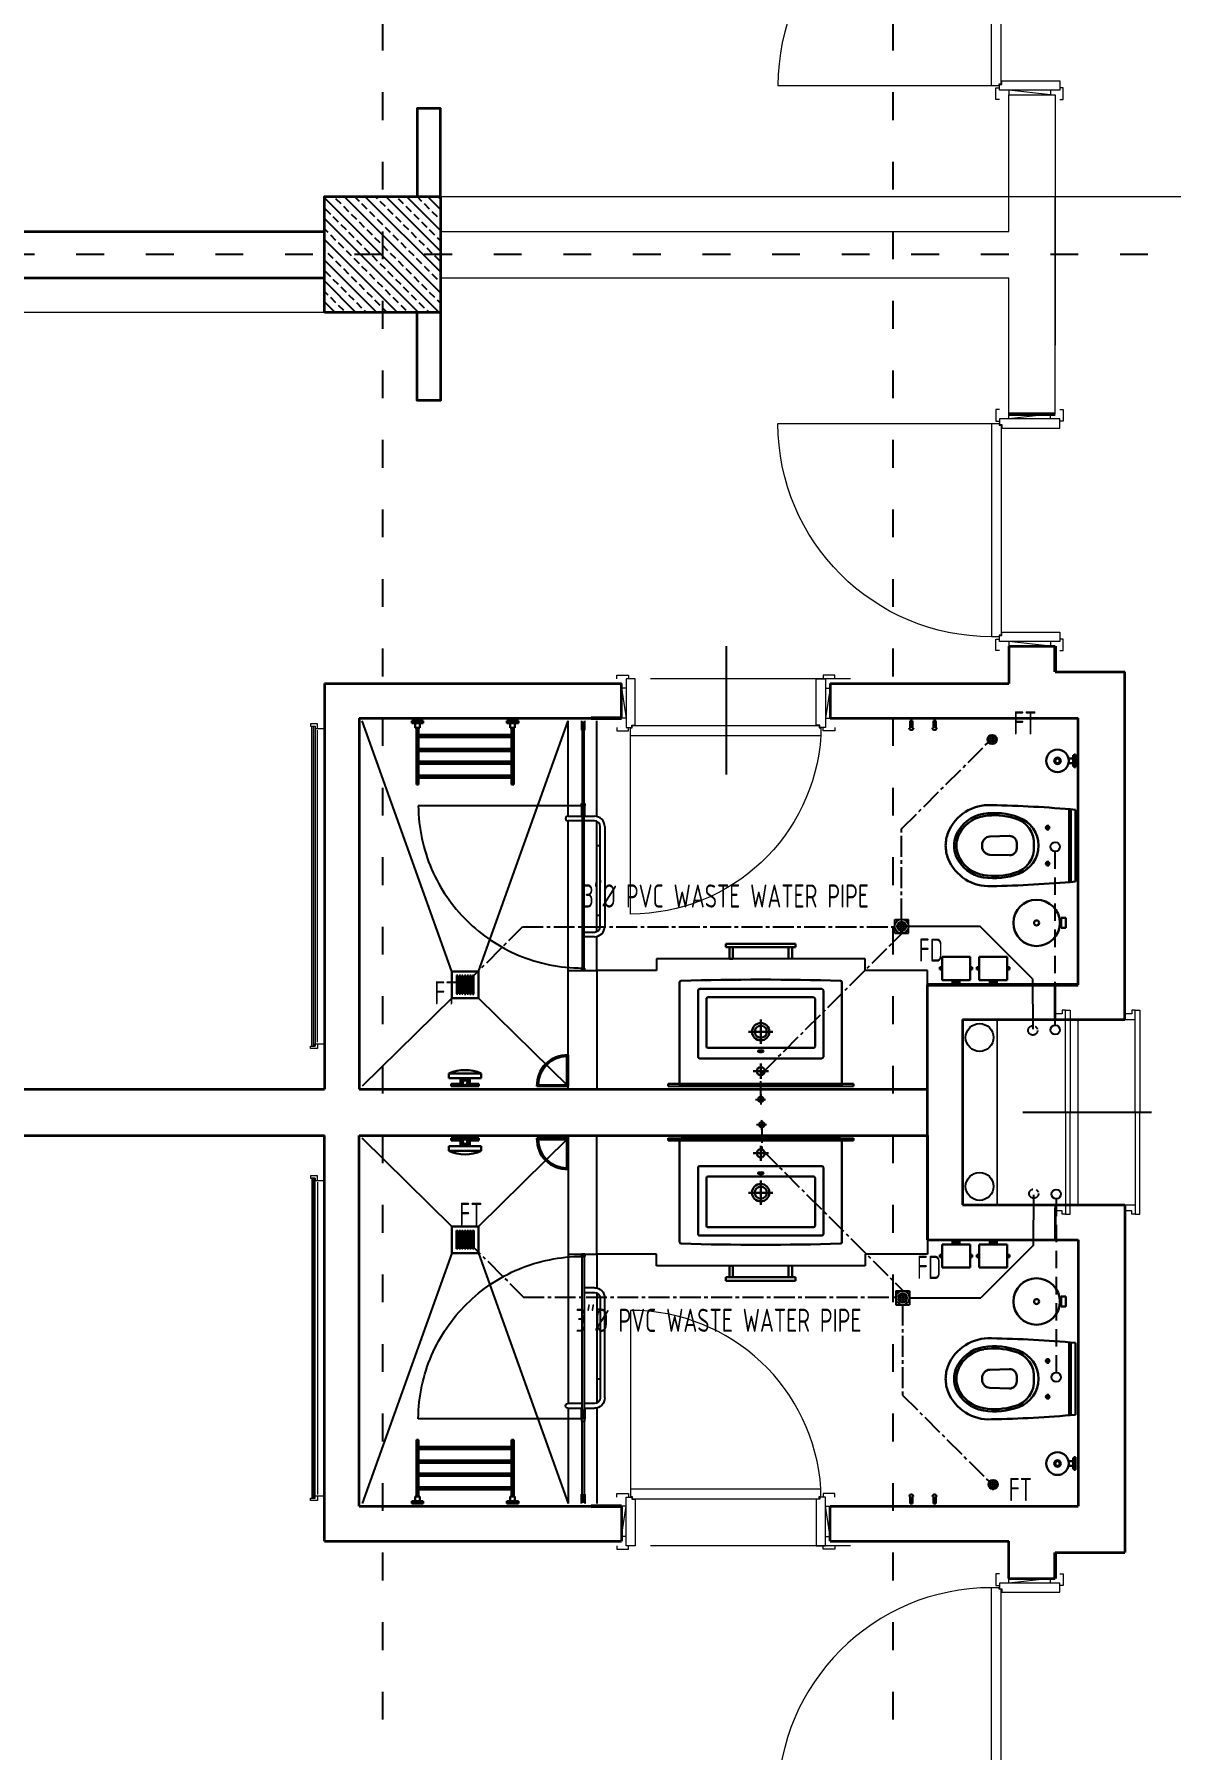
# Model space of a CAD drawing. Header units: millimetres. Extents: x 626118 to 667468, y 4481694 to 4492717.
# Drawn here: x 654213 to 654702, y 4489534 to 4490274 of the extents above; entities that cross this region are included whole.
import ezdxf

# ---------------------------------------------------------------- set-up
doc = ezdxf.new("R2010")
doc.units = ezdxf.units.MM
for name, pattern in [('ACAD_ISO03W100', [30, 12, -18]), ('CENTER2', [1.125, 0.75, -0.125, 0.125, -0.125]), ('DUZ', [500, 500]), ('HIDDEN', [0.375, 0.25, -0.125]), ('HIDDEN2', [0.1875, 0.125, -0.0625])]:
    doc.linetypes.add(name, pattern=pattern)
doc.layers.get('0').update_dxf_attribs({"color": 1, "linetype": 'DUZ'})
for name, color, linetype in [('0 MC MAHAL', 94, 'Continuous'), ('a_cam', 161, 'Continuous'), ('a_gorunus', 233, 'Continuous'), ('a_mobilya', 1, 'Continuous'), ('a_mobilya_tarama', 253, 'Continuous'), ('a_seramik', 241, 'Continuous'), ('a_seramik_tarama', 85, 'Continuous'), ('a_vitrifiye', 195, 'Continuous'), ('DR-SOIL PIPE', 6, 'HIDDEN'), ('DR-TEXT', 3, 'Continuous'), ('DR-WASTE PIPE', 5, 'CENTER2'), ('KOLTAR_F', 145, 'Continuous'), ('pen.kap.olc', 205, 'Continuous'), ('PLUM FIT', 7, 'Continuous'), ('TESİSAT', 57, 'Continuous')]:
    doc.layers.add(name, color=color, linetype=linetype)
for name, color, linetype, lineweight in [('DUV', 220, 'Continuous', 50), ('DUVAR', 7, 'Continuous', 35), ('FE_MOBTEF.2', 33, 'Continuous', 18), ('iç duvar', 7, 'Continuous', 50), ('KAPEN', 151, 'Continuous', 9), ('KOLON_F', 3, 'Continuous', 35), ('sabt_tef', 181, 'Continuous', 30)]:
    doc.layers.add(name, color=color, linetype=linetype, lineweight=lineweight)
doc.styles.add('din.shx', font='din.shx', dxfattribs={"width": 0.7})
pattern_1 = [(135, (5159490.136, 3829570.847), (-4.4901280605, -4.4901280605), []), (135, (5159490.136, 3829575.337), (-4.4901280605, -4.4901280605), [3.175, -1.5875])]
pattern_2 = [(135, (5159490.136, 3829570.847), (-4.4901280605, -4.4901280605), []), (135, (5159490.136, 3829575.337), (-4.4901280605, -4.4901280605), [3.175, -1.5875])]

# ---------------------------------------------------------------- blocks, each defined once
blk = doc.blocks.new('K210')
for p, q in [((0.04, 0.985), (0.04, 0.032)), ((0.04, 0.032), (0.047, 0.032)), ((0.047, 0.032), (0.047, 0.022)), ((0.047, 0.022), (0.953, 0.022)), ((0.953, 0.032), (0.96, 0.032)), ((0.953, 0.022), (0.953, 0.032)), ((0.96, 0.032), (0.96, 0.065))]:
    blk.add_line(p, q)
for points in [[(-0.02, 0.03), (-0.02, 0.045), (0.03, 0.045), (0.03, 0.03)], [(0.04, 0.065), (0.96, 0.065)], [(1.02, 0.03), (1.02, 0.045), (0.97, 0.045), (0.97, 0.03)], [(0.02, -0.19), (0, -0.19), (0.02, -0.01), (0, -0.01)], [(0.98, -0.19), (1, -0.19), (0.98, -0.01), (1, -0.01)], [(-0.02, -0.23), (-0.02, -0.245), (0.03, -0.245), (0.03, -0.23)], [(1.02, -0.23), (1.02, -0.245), (0.97, -0.245), (0.97, -0.23)]]:
    blk.add_lwpolyline(points)
for points in [[(0.02, 0.03), (0.045, 0.03), (0.045, 0.02), (0.06, 0.02), (0.06, -0.23), (0.02, -0.23)], [(0.98, 0.03), (0.955, 0.03), (0.955, 0.02), (0.94, 0.02), (0.94, -0.23), (0.98, -0.23)]]:
    blk.add_lwpolyline(points, close=True)
blk.add_arc((0.04, 0.065), 0.92, 0, 90)
blk = doc.blocks.new('new block')
at = {"layer": 'KAPEN'}
for p, q in [((105202.0528, 48261.8596), (105202.0198, 48261.8596)), ((105202.0528, 48261.8526), (105202.0528, 48261.8596)), ((105202.0628, 48261.8526), (105202.0528, 48261.8526)), ((105202.0628, 48261.0466), (105202.0628, 48261.8526)), ((105201.2498, 48261.0396), (105202.0528, 48261.0396)), ((105202.0528, 48261.0466), (105202.0628, 48261.0466)), ((105202.0528, 48261.0396), (105202.0528, 48261.0466))]:
    blk.add_line(p, q, dxfattribs=at)
for points in [[(105202.0548, 48261.9196), (105202.0398, 48261.9196), (105202.0398, 48261.8696), (105202.0548, 48261.8696)], [(105202.2648, 48261.9196), (105202.2798, 48261.9196), (105202.2798, 48261.8696), (105202.2648, 48261.8696)], [(105202.0198, 48261.0396), (105202.0198, 48261.8596)], [(105202.2248, 48261.8796), (105202.2248, 48261.8996), (105202.0948, 48261.8796), (105202.0948, 48261.8996)], [(105202.0548, 48260.9796), (105202.0398, 48260.9796), (105202.0398, 48261.0296), (105202.0548, 48261.0296)], [(105202.2648, 48260.9796), (105202.2798, 48260.9796), (105202.2798, 48261.0296), (105202.2648, 48261.0296)], [(105202.2248, 48261.0196), (105202.2248, 48260.9996), (105202.0948, 48261.0196), (105202.0948, 48260.9996)]]:
    blk.add_lwpolyline(points, dxfattribs=at)
for points in [[(105202.0548, 48261.8796), (105202.0548, 48261.8546), (105202.0648, 48261.8546), (105202.0648, 48261.8396), (105202.2648, 48261.8396), (105202.2648, 48261.8796)], [(105202.0548, 48261.0196), (105202.0548, 48261.0446), (105202.0648, 48261.0446), (105202.0648, 48261.0596), (105202.2648, 48261.0596), (105202.2648, 48261.0196)]]:
    blk.add_lwpolyline(points, close=True, dxfattribs=at)
blk.add_arc((105202.0715, 48261.0396), 0.8216, 93.60232, 180, dxfattribs=at)
blk = doc.blocks.new('rgtkjıtdkfgölv')
at = {"layer": 'FE_MOBTEF.2'}
for p, q in [((104445.9079, 48877.9319), (104445.8879, 48877.9319)), ((104445.8879, 48877.9319), (104445.8879, 48877.9019)), ((104445.8879, 48877.9019), (104445.8979, 48877.9019)), ((104445.8979, 48877.9139), (104445.8979, 48877.9219)), ((104445.8979, 48877.9219), (104447.2779, 48877.9219)), ((104445.8979, 48877.9219), (104445.9079, 48877.9219)), ((104445.8979, 48877.9019), (104445.8979, 48877.9219)), ((104445.8979, 48877.9079), (104445.8979, 48877.9139)), ((104445.8979, 48877.9139), (104447.2779, 48877.9139)), ((104447.2779, 48877.9139), (104445.8979, 48877.9139)), ((104447.2779, 48877.9079), (104445.8979, 48877.9079)), ((104445.9076, 48877.9319), (104445.9076, 48877.9619)), ((104445.9079, 48877.9219), (104445.9079, 48877.9319)), ((104447.2612, 48877.9319), (104445.9143, 48877.9319)), ((104447.2679, 48877.9319), (104447.2679, 48877.9619)), ((104447.2679, 48877.9319), (104447.2879, 48877.9319)), ((104447.2679, 48877.9219), (104447.2679, 48877.9319)), ((104447.2779, 48877.9219), (104447.2679, 48877.9219)), ((104447.2779, 48877.9019), (104447.2779, 48877.9219)), ((104447.2779, 48877.9219), (104447.2779, 48877.9139)), ((104447.2779, 48877.9139), (104447.2779, 48877.9079)), ((104447.2879, 48877.9019), (104447.2779, 48877.9019)), ((104447.2879, 48877.9319), (104447.2879, 48877.9019))]:
    blk.add_line(p, q, dxfattribs=at)
blk = doc.blocks.new('urejjnjf')
at = {"layer": 'sabt_tef'}
for p, q in [((104450.0661, 49042.3043), (104449.7561, 49042.3043)), ((104449.9111, 49042.2843), (104449.7561, 49042.2843)), ((104449.9111, 49042.2763), (104449.7561, 49042.2763)), ((104449.9111, 49042.2843), (104450.0661, 49042.2843)), ((104449.9111, 49042.2763), (104450.0661, 49042.2763)), ((104449.8462, 49042.1843), (104449.8216, 49042.1843)), ((104449.8336, 49042.1951), (104449.8336, 49042.1843)), ((104449.8336, 49042.1734), (104449.8336, 49042.1843)), ((104449.976, 49042.1843), (104450.0006, 49042.1843)), ((104449.9886, 49042.1951), (104449.9886, 49042.1843)), ((104449.9886, 49042.1734), (104449.9886, 49042.1843)), ((104449.9111, 49042.0508), (104449.8995, 49042.0508)), ((104449.9111, 49042.0508), (104449.9227, 49042.0508)), ((104449.8695, 49042.0199), (104449.872, 49041.9351)), ((104449.9527, 49042.0199), (104449.9501, 49041.9351)), ((104449.9111, 49041.9011), (104449.907, 49041.9011)), ((104449.907, 49041.9011), (104449.9111, 49041.9011)), ((104449.9152, 49041.9011), (104449.9111, 49041.9011)), ((104449.9111, 49041.9011), (104449.9152, 49041.9011))]:
    blk.add_line(p, q, dxfattribs=at)
for centre, major_axis, start_param, end_param in [((104454.7356, 49041.8516), (3.5355, 3.5355), 2.265542, 2.338186), ((104445.0866, 49041.8516), (-3.5355, 3.5355), 3.944999, 4.017643), ((104449.8336, 49042.1843), (-0.0053, 0.0053), 3.926991, 7.068583), ((104449.8336, 49042.1843), (0.0053, 0.0053), 2.356194, 5.497787), ((104449.9886, 49042.1843), (-0.0053, 0.0053), 3.926991, 7.068583), ((104449.9886, 49042.1843), (0.0053, 0.0053), 2.356194, 5.497787), ((104449.9111, 49042.0143), (0.0919, 0.0919), 0.785398, 1.997007), ((104449.9002, 49042.0148), (-0.0778, 0.0778), -0.884575, 0.555132), ((104449.9111, 49042.0143), (-0.0919, 0.0919), 4.286178, 5.497787), ((104449.922, 49042.0148), (0.0778, 0.0778), 5.728053, 7.16776), ((104450.0702, 49041.9545), (0.2121, 0.2121), 1.997007, 2.51551), ((104450.0702, 49041.9545), (0.2051, 0.2051), 2.057267, 2.51551), ((104449.8995, 49042.0208), (0.0212, 0.0212), 0.785398, 2.385987), ((104449.9227, 49042.0208), (-0.0212, 0.0212), 3.897198, 5.497787), ((104449.7519, 49041.9545), (0.2051, 0.2051), 5.338472, 5.796715), ((104449.7519, 49041.9545), (0.2121, 0.2121), 5.338472, 5.856974), ((104449.9261, 49041.9313), (-0.1344, 0.1344), 0.731068, 1.971798), ((104449.9261, 49041.9313), (0.1089, 0.1089), 2.51551, 3.542594), ((104449.9261, 49041.9313), (-0.1018, 0.1018), 0.944713, 1.971798), ((104449.907, 49041.9361), (-0.0247, 0.0247), 0.815191, 2.356194), ((104449.9152, 49041.9361), (0.0247, 0.0247), 3.926991, 5.467994), ((104449.8961, 49041.9313), (-0.1018, 0.1018), 2.740591, 3.767676), ((104449.8961, 49041.9313), (-0.1089, 0.1089), 2.740591, 3.767676), ((104449.8961, 49041.9313), (0.1344, 0.1344), 4.311388, 5.552117), ((104449.9111, 49041.8943), (0.1061, 0.1061), 3.542594, 3.926991), ((104449.9111, 49041.8943), (0.0806, 0.0806), 3.542594, 3.926991), ((104449.9111, 49041.8943), (0.0735, 0.0735), 3.542594, 3.926991), ((104449.9111, 49041.8943), (-0.0735, 0.0735), 2.356194, 2.740591), ((104449.9111, 49041.8943), (-0.0806, 0.0806), 2.356194, 2.740591), ((104449.9111, 49041.8943), (-0.1061, 0.1061), 2.356194, 2.740591)]:
    blk.add_ellipse(centre, major_axis=major_axis, ratio=1, start_param=start_param, end_param=end_param, dxfattribs=at)
blk = doc.blocks.new('sj4rıekfsdöşlçdoeköd')
blk.add_line((104449.3382, 48901.752), (104449.3382, 48901.767))
at = {"layer": 'a_cam'}
for p, q in [((104448.3202, 48901.1255), (104448.3202, 48901.1175)), ((104448.6682, 48901.1255), (104448.3202, 48901.1255)), ((104448.6682, 48901.1175), (104448.6682, 48901.1255)), ((104448.6862, 48901.1255), (104448.6862, 48901.1175)), ((104449.3782, 48901.1255), (104448.6862, 48901.1255)), ((104449.3782, 48901.1175), (104449.3782, 48901.1255)), ((104448.3202, 48901.1175), (104448.6682, 48901.1175)), ((104448.6862, 48901.1175), (104449.3782, 48901.1175))]:
    blk.add_line(p, q, dxfattribs=at)
at = {"layer": 'a_gorunus'}
for p, q in [((104448.7245, 48901.18), (104448.3122, 48901.18)), ((104449.2209, 48901.18), (104448.7455, 48901.18)), ((104449.3882, 48901.18), (104449.242, 48901.18)), ((104448.7232, 48901.056), (104448.3122, 48901.056)), ((104449.3882, 48901.056), (104448.7432, 48901.056))]:
    blk.add_line(p, q, dxfattribs=at)
at = {"layer": 'a_mobilya'}
for p, q in [((104448.7682, 48901.2145), (104449.1982, 48901.2145)), ((104448.7232, 48901.1255), (104448.7232, 48901.1695)), ((104448.7432, 48901.1695), (104448.7432, 48901.1255)), ((104449.1982, 48901.1945), (104448.7682, 48901.1945)), ((104449.2232, 48901.1255), (104449.2232, 48901.1695)), ((104449.2432, 48901.1695), (104449.2432, 48901.1255)), ((104448.7232, 48901.0545), (104448.7232, 48901.1175)), ((104448.7432, 48901.1175), (104448.7432, 48901.0545))]:
    blk.add_line(p, q, dxfattribs=at)
for centre, major_axis, start_param, end_param in [((104448.7682, 48901.1695), (0.0318, 0.0318), 0.785398, 2.356194), ((104449.1982, 48901.1695), (-0.0318, 0.0318), 3.926991, 5.497787), ((104448.7682, 48901.1695), (0.0177, 0.0177), 0.785398, 2.356194), ((104449.1982, 48901.1695), (-0.0177, 0.0177), 3.926991, 5.497787), ((104448.7332, 48901.0545), (0.00707, 0.00707), 2.356194, 5.497787)]:
    blk.add_ellipse(centre, major_axis=major_axis, ratio=1, start_param=start_param, end_param=end_param, dxfattribs=at)
at = {"layer": 'a_mobilya_tarama', "linetype": 'HIDDEN2', "ltscale": 200}
for p, q in [((104449.3927, 48900.6695), (104448.3122, 48901.056)), ((104449.5077, 48900.6695), (104449.8882, 48901.056)), ((104449.4102, 48900.6263), (104449.4102, 48900.6213)), ((104449.4902, 48900.6263), (104449.4102, 48900.6263)), ((104449.4102, 48900.6213), (104449.4902, 48900.6213)), ((104449.4106, 48900.6496), (104449.4106, 48900.6446)), ((104449.4906, 48900.6496), (104449.4106, 48900.6496)), ((104449.4106, 48900.6446), (104449.4906, 48900.6446)), ((104449.4106, 48900.638), (104449.4106, 48900.633)), ((104449.4906, 48900.638), (104449.4106, 48900.638)), ((104449.4106, 48900.633), (104449.4906, 48900.633)), ((104449.4106, 48900.6148), (104449.4106, 48900.6098)), ((104449.4906, 48900.6148), (104449.4106, 48900.6148)), ((104449.4106, 48900.6098), (104449.4906, 48900.6098)), ((104449.4902, 48900.6213), (104449.4902, 48900.6263)), ((104449.4906, 48900.6446), (104449.4906, 48900.6496)), ((104449.4906, 48900.633), (104449.4906, 48900.638)), ((104449.4906, 48900.6098), (104449.4906, 48900.6148)), ((104449.3927, 48900.5545), (104448.3122, 48900.168)), ((104449.4102, 48900.6031), (104449.4102, 48900.5981)), ((104449.4902, 48900.6031), (104449.4102, 48900.6031)), ((104449.4102, 48900.5981), (104449.4902, 48900.5981)), ((104449.4102, 48900.5917), (104449.4102, 48900.5867)), ((104449.4902, 48900.5917), (104449.4102, 48900.5917)), ((104449.4102, 48900.5867), (104449.4902, 48900.5867)), ((104449.4102, 48900.5803), (104449.4102, 48900.5753)), ((104449.4902, 48900.5803), (104449.4102, 48900.5803)), ((104449.4102, 48900.5753), (104449.4902, 48900.5753)), ((104449.4902, 48900.5981), (104449.4902, 48900.6031)), ((104449.4902, 48900.5867), (104449.4902, 48900.5917)), ((104449.4902, 48900.5753), (104449.4902, 48900.5803)), ((104449.5077, 48900.5545), (104449.8882, 48900.168))]:
    blk.add_line(p, q, dxfattribs=at)
at = {"layer": 'a_seramik'}
for p, q in [((104449.3882, 48902.606), (104449.3882, 48902.337)), ((104449.4502, 48902.606), (104449.3882, 48902.606)), ((104449.3382, 48902.337), (104449.3382, 48901.437)), ((104449.3882, 48902.337), (104449.3382, 48902.337)), ((104449.3382, 48901.437), (104449.3882, 48901.437)), ((104449.3882, 48901.437), (104449.3882, 48901.18)), ((104449.3882, 48901.18), (104449.9002, 48901.18)), ((104449.3882, 48901.056), (104449.3882, 48901.18)), ((104449.9002, 48901.056), (104449.3882, 48901.056))]:
    blk.add_line(p, q, dxfattribs=at)
at = {"layer": 'a_seramik_tarama'}
for p, q in [((104448.8502, 48901.18), (104448.8502, 48901.1945)), ((104449.1502, 48901.18), (104449.1502, 48901.1945))]:
    blk.add_line(p, q, dxfattribs=at)
at = {"layer": 'a_vitrifiye'}
for p, q in [((104449.8882, 48901.487), (104449.8882, 48902.287)), ((104448.3522, 48901.129), (104448.3122, 48901.129)), ((104448.3152, 48901.126), (104448.3522, 48901.126)), ((104448.3522, 48901.126), (104448.3522, 48901.129)), ((104448.6682, 48901.129), (104448.6782, 48901.129)), ((104448.6682, 48901.114), (104448.6682, 48901.129)), ((104448.6782, 48901.129), (104448.6782, 48901.114)), ((104448.6812, 48901.117), (104448.6812, 48901.126)), ((104448.6812, 48901.126), (104448.7182, 48901.126)), ((104449.3782, 48901.129), (104449.3782, 48901.114)), ((104449.3782, 48901.129), (104449.3782, 48901.114)), ((104449.3882, 48901.129), (104449.3782, 48901.129)), ((104449.3882, 48901.129), (104449.3882, 48901.114)), ((104449.3882, 48901.114), (104449.3882, 48901.129)), ((104448.3122, 48901.114), (104448.3522, 48901.114)), ((104448.3522, 48901.117), (104448.3152, 48901.117)), ((104448.3522, 48901.114), (104448.3522, 48901.117)), ((104448.6782, 48901.114), (104448.6682, 48901.114)), ((104448.6782, 48901.114), (104448.7182, 48901.114)), ((104448.7182, 48901.117), (104448.6812, 48901.117)), ((104449.3782, 48901.114), (104449.3882, 48901.114))]:
    blk.add_line(p, q, dxfattribs=at)
at = {"layer": 'a_vitrifiye', "linetype": 'HIDDEN', "ltscale": 10}
for p, q in [((104448.6782, 48901.129), (104448.6782, 48900.4105)), ((104448.7182, 48901.129), (104448.6782, 48901.129))]:
    blk.add_line(p, q, dxfattribs=at)
at = {"layer": 'a_vitrifiye', "linetype": 'HIDDEN'}
for p, q in [((104448.7182, 48901.129), (104448.7182, 48901.126)), ((104448.7182, 48901.114), (104448.7182, 48901.117))]:
    blk.add_line(p, q, dxfattribs=at)
at = {"layer": 'a_vitrifiye', "linetype": 'HIDDEN', "ltscale": 10}
blk.add_ellipse((104448.6722, 48901.1165), major_axis=(-0.4992, 0.4992), ratio=1, start_param=2.364699, end_param=3.928437, dxfattribs=at)
at = {"layer": 'sabt_tef'}
for p, q in [((104448.4572, 48903.238), (104448.4572, 48903.244)), ((104448.5119, 48903.244), (104448.4572, 48903.244)), ((104448.5119, 48903.238), (104448.4572, 48903.238)), ((104448.4601, 48903.2339), (104448.4601, 48903.238)), ((104448.4601, 48903.2339), (104448.5091, 48903.2339)), ((104448.4746, 48903.2319), (104448.4746, 48903.2141)), ((104448.4946, 48903.2319), (104448.4946, 48903.2141)), ((104448.5091, 48903.2339), (104448.5091, 48903.238)), ((104448.5119, 48903.238), (104448.5119, 48903.244)), ((104449.1624, 48903.2021), (104449.2049, 48903.2021)), ((104449.1624, 48903.1813), (104449.1624, 48903.2021)), ((104449.2049, 48903.2021), (104449.2049, 48903.1813)), ((104449.2049, 48903.1813), (104449.1624, 48903.1813)), ((104449.4302, 48902.949), (104449.3302, 48902.949)), ((104449.3302, 48902.949), (104449.3302, 48902.829)), ((104449.3752, 48902.959), (104449.3752, 48902.949)), ((104449.3852, 48902.959), (104449.3752, 48902.959)), ((104449.3752, 48902.949), (104449.3852, 48902.949)), ((104449.3852, 48902.949), (104449.3852, 48902.959)), ((104449.4302, 48902.829), (104449.4302, 48902.949)), ((104449.4352, 48902.904), (104449.4452, 48902.904)), ((104449.4352, 48902.874), (104449.4352, 48902.904)), ((104449.4452, 48902.904), (104449.4452, 48902.874)), ((104449.3302, 48902.829), (104449.4302, 48902.829)), ((104449.3752, 48902.829), (104449.3852, 48902.829)), ((104449.3752, 48902.819), (104449.3752, 48902.829)), ((104449.3852, 48902.829), (104449.3852, 48902.819)), ((104449.4302, 48902.8915), (104449.4352, 48902.8915)), ((104449.4352, 48902.8865), (104449.4302, 48902.8865)), ((104449.4352, 48902.8915), (104449.4352, 48902.8865)), ((104449.4452, 48902.874), (104449.4352, 48902.874)), ((104449.4302, 48902.789), (104449.3302, 48902.789)), ((104449.3302, 48902.789), (104449.3302, 48902.669)), ((104449.3852, 48902.819), (104449.3752, 48902.819)), ((104449.3752, 48902.799), (104449.3752, 48902.789)), ((104449.3852, 48902.799), (104449.3752, 48902.799)), ((104449.3752, 48902.789), (104449.3852, 48902.789)), ((104449.3852, 48902.789), (104449.3852, 48902.799)), ((104449.4302, 48902.669), (104449.4302, 48902.789)), ((104449.4302, 48902.7315), (104449.4352, 48902.7315)), ((104449.4352, 48902.7265), (104449.4302, 48902.7265)), ((104449.4352, 48902.744), (104449.4452, 48902.744)), ((104449.4352, 48902.714), (104449.4352, 48902.744)), ((104449.4352, 48902.7315), (104449.4352, 48902.7265)), ((104449.4452, 48902.714), (104449.4352, 48902.714)), ((104449.4452, 48902.744), (104449.4452, 48902.714)), ((104448.3122, 48902.641), (104448.3122, 48902.631)), ((104448.3422, 48902.641), (104448.3122, 48902.641)), ((104448.3122, 48902.631), (104448.3422, 48902.631)), ((104448.3422, 48902.641), (104448.3422, 48902.645)), ((104448.3422, 48902.627), (104448.3422, 48902.631)), ((104449.3302, 48902.669), (104449.4302, 48902.669)), ((104449.3752, 48902.669), (104449.3852, 48902.669)), ((104449.3752, 48902.659), (104449.3752, 48902.669)), ((104449.3852, 48902.659), (104449.3752, 48902.659)), ((104449.3852, 48902.669), (104449.3852, 48902.659)), ((104448.3122, 48902.541), (104448.3122, 48902.531)), ((104448.3422, 48902.541), (104448.3122, 48902.541)), ((104448.3122, 48902.531), (104448.3422, 48902.531)), ((104448.3422, 48902.541), (104448.3422, 48902.545)), ((104448.3422, 48902.527), (104448.3422, 48902.531)), ((104449.8812, 48902.237), (104449.4402, 48902.237)), ((104449.8782, 48902.287), (104449.8782, 48901.487)), ((104449.8882, 48902.287), (104449.8782, 48902.287)), ((104449.8882, 48901.544), (104449.8882, 48902.23)), ((104449.4682, 48902.15), (104449.4682, 48901.624)), ((104449.7612, 48902.157), (104449.4752, 48902.157)), ((104449.5042, 48902.114), (104449.5042, 48901.66)), ((104449.7162, 48902.121), (104449.5112, 48902.121)), ((104449.7232, 48902.114), (104449.7232, 48901.66)), ((104449.7682, 48902.15), (104449.7682, 48901.624)), ((104449.2732, 48902.037), (104449.2732, 48901.737)), ((104449.2882, 48902.037), (104449.2732, 48902.037)), ((104449.2882, 48901.737), (104449.2882, 48902.037)), ((104449.2882, 48902.007), (104449.2882, 48902.022)), ((104449.2882, 48902.022), (104449.3382, 48902.022)), ((104449.3382, 48902.007), (104449.2882, 48902.007)), ((104449.6532, 48901.8345), (104449.6532, 48901.9395)), ((104449.7057, 48901.887), (104449.6007, 48901.887)), ((104449.8558, 48901.887), (104449.7906, 48901.887)), ((104449.8232, 48901.9196), (104449.8232, 48901.8544)), ((104449.2732, 48901.737), (104449.2882, 48901.737)), ((104449.2882, 48901.767), (104449.2882, 48901.752)), ((104449.3382, 48901.767), (104449.2882, 48901.767)), ((104449.2882, 48901.752), (104449.3382, 48901.752)), ((104449.7162, 48901.653), (104449.5112, 48901.653)), ((104449.7612, 48901.617), (104449.4752, 48901.617)), ((104449.4402, 48901.537), (104449.8812, 48901.537)), ((104449.8782, 48901.487), (104449.8882, 48901.487)), ((104449.8882, 48901.056), (104449.7542, 48901.056)), ((104449.8832, 48901.051), (104449.7591, 48901.051)), ((104449.8832, 48900.9269), (104449.8832, 48901.051)), ((104449.8882, 48900.922), (104449.8882, 48901.056)), ((104448.3122, 48900.792), (104448.3122, 48900.842)), ((104448.3122, 48900.842), (104448.3222, 48900.842)), ((104448.3222, 48900.842), (104448.3222, 48900.792)), ((104448.3222, 48900.792), (104448.3122, 48900.792)), ((104448.3222, 48900.827), (104448.3422, 48900.827)), ((104448.3222, 48900.807), (104448.3422, 48900.807)), ((104448.3422, 48900.827), (104448.3422, 48900.807)), ((104448.3422, 48900.822), (104448.5872, 48900.822)), ((104448.3422, 48900.812), (104448.5872, 48900.812)), ((104448.3722, 48900.812), (104448.3822, 48900.812)), ((104448.3722, 48900.412), (104448.3722, 48900.812)), ((104448.3822, 48900.812), (104448.3822, 48900.412)), ((104448.4322, 48900.812), (104448.4422, 48900.812)), ((104448.4322, 48900.412), (104448.4322, 48900.812)), ((104448.4422, 48900.812), (104448.4422, 48900.412)), ((104448.4872, 48900.812), (104448.4972, 48900.812)), ((104448.4872, 48900.412), (104448.4872, 48900.812)), ((104448.4972, 48900.812), (104448.4972, 48900.412)), ((104448.5572, 48900.812), (104448.5472, 48900.812)), ((104448.5472, 48900.812), (104448.5472, 48900.412)), ((104448.5572, 48900.412), (104448.5572, 48900.812)), ((104448.5872, 48900.822), (104448.5872, 48900.812)), ((104449.8532, 48900.682), (104449.8332, 48900.682)), ((104449.8332, 48900.682), (104449.8332, 48900.542)), ((104449.8532, 48900.682), (104449.8332, 48900.682)), ((104449.8532, 48900.617), (104449.8532, 48900.682)), ((104449.8532, 48900.542), (104449.8532, 48900.682)), ((104449.3927, 48900.6695), (104449.3927, 48900.5545)), ((104449.5077, 48900.6695), (104449.3927, 48900.6695)), ((104449.5077, 48900.5545), (104449.5077, 48900.6695)), ((104449.8646, 48900.617), (104449.8532, 48900.617)), ((104449.8646, 48900.617), (104449.8532, 48900.617)), ((104449.8532, 48900.542), (104449.8532, 48900.607)), ((104449.8532, 48900.607), (104449.8646, 48900.607)), ((104449.8532, 48900.607), (104449.8646, 48900.607)), ((104449.8582, 48900.632), (104449.8582, 48900.617)), ((104449.8782, 48900.632), (104449.8582, 48900.632)), ((104449.8582, 48900.607), (104449.8582, 48900.592)), ((104449.8882, 48900.624), (104449.8632, 48900.624)), ((104449.8632, 48900.624), (104449.8632, 48900.622)), ((104449.8632, 48900.622), (104449.8632, 48900.624)), ((104449.8632, 48900.624), (104449.8882, 48900.624)), ((104449.8632, 48900.622), (104449.8732, 48900.622)), ((104449.8832, 48900.622), (104449.8632, 48900.622)), ((104449.8782, 48900.672), (104449.8782, 48900.624)), ((104449.8882, 48900.672), (104449.8782, 48900.672)), ((104449.8782, 48900.624), (104449.8782, 48900.632)), ((104449.8832, 48900.602), (104449.8832, 48900.622)), ((104449.8882, 48900.552), (104449.8882, 48900.672)), ((104449.8882, 48900.6), (104449.8882, 48900.624)), ((104449.8882, 48900.624), (104449.8882, 48900.6)), ((104449.3927, 48900.5545), (104449.5077, 48900.5545)), ((104449.8332, 48900.542), (104449.8532, 48900.542)), ((104449.8332, 48900.542), (104449.8532, 48900.542)), ((104449.8582, 48900.592), (104449.8782, 48900.592)), ((104449.8732, 48900.602), (104449.8632, 48900.602)), ((104449.8632, 48900.602), (104449.8632, 48900.6)), ((104449.8632, 48900.6), (104449.8632, 48900.602)), ((104449.8632, 48900.602), (104449.8832, 48900.602)), ((104449.8632, 48900.6), (104449.8882, 48900.6)), ((104449.8882, 48900.6), (104449.8632, 48900.6)), ((104449.8782, 48900.592), (104449.8782, 48900.6)), ((104449.8782, 48900.6), (104449.8782, 48900.552)), ((104449.8782, 48900.552), (104449.8882, 48900.552)), ((104448.3122, 48900.432), (104448.3122, 48900.382)), ((104448.3222, 48900.432), (104448.3122, 48900.432)), ((104448.3222, 48900.382), (104448.3222, 48900.432)), ((104448.3222, 48900.417), (104448.3422, 48900.417)), ((104448.3222, 48900.397), (104448.3422, 48900.397)), ((104448.3422, 48900.397), (104448.3422, 48900.417)), ((104448.3422, 48900.412), (104448.5872, 48900.412)), ((104448.3422, 48900.402), (104448.5872, 48900.402)), ((104448.3822, 48900.412), (104448.3722, 48900.412)), ((104448.4422, 48900.412), (104448.4322, 48900.412)), ((104448.4972, 48900.412), (104448.4872, 48900.412)), ((104448.5472, 48900.412), (104448.5572, 48900.412)), ((104448.5872, 48900.402), (104448.5872, 48900.412)), ((104448.3122, 48900.382), (104448.3222, 48900.382))]:
    blk.add_line(p, q, dxfattribs=at)
for centre, major_axis, ratio, start_param, end_param in [((104448.4846, 48903.1662), (0.0346, 0.0346), 1, 0.785398, 7.068583), ((104448.4846, 48903.1662), (0.0099, 0.0099), 1, 0.785398, 7.068583), ((104448.4846, 48903.1662), (-0.00707, 0.00707), 1, -0.785398, 5.497787), ((104449.1836, 48903.0762), (-0.0708, 0.0708), 1, -0.785398, 5.497787), ((104449.1836, 48903.0762), (0.00765, 0.00765), 1, 0.785398, 7.068583), ((104448.3422, 48902.636), (0.00636, 0.00636), 1, 3.926991, 7.068583), ((104448.3422, 48902.536), (0.00636, 0.00636), 1, 3.926991, 7.068583), ((104449.4402, 48902.23), (-0.00495, 0.00495), 1, -0.785398, 0.751244), ((104449.8812, 48902.23), (-0.00495, 0.00495), 1, 3.926991, 5.497787), ((104461.1928, 48901.887), (8.3188, 8.3188), 1, 2.327015, 2.385374), ((104449.4752, 48902.15), (-0.00495, 0.00495), 1, -0.785398, 0.785398), ((104449.5112, 48902.114), (-0.00495, 0.00495), 1, -0.785398, 0.785398), ((104449.7162, 48902.114), (-0.00495, 0.00495), 1, 3.926991, 5.497787), ((104449.7612, 48902.15), (-0.00495, 0.00495), 1, 3.926991, 5.497787), ((104449.6532, 48901.887), (0.0265, 0.0265), 1, 3.926991, 10.210176), ((104449.6532, 48901.887), (0.0184, 0.0184), 1, 3.926991, 10.210176), ((104449.7372, 48901.887), (0, 0.0123), 0.321168, 0, 6.283185), ((104449.8232, 48901.887), (0.0124, 0.0124), 1, 3.926991, 10.210176), ((104449.5112, 48901.66), (0.00495, 0.00495), 1, 2.356194, 3.926991), ((104449.7162, 48901.66), (0.00495, 0.00495), 1, 3.926991, 5.497787), ((104449.4752, 48901.624), (0.00495, 0.00495), 1, 2.356194, 3.926991), ((104449.7612, 48901.624), (0.00495, 0.00495), 1, 3.926991, 5.497787), ((104449.4402, 48901.544), (-0.00495, 0.00495), 1, 0.819553, 2.356194), ((104449.8812, 48901.544), (0.00495, 0.00495), 1, 3.926991, 5.497787), ((104449.8838, 48901.0516), (-0.0917, 0.0917), 1, 0.751374, 2.390218), ((104449.8838, 48901.0516), (-0.0882, 0.0882), 1, 0.790124, 2.351469), ((104449.9891, 48900.612), (0.1208, 0.1208), 1, 1.934008, 2.778381), ((104449.9891, 48900.612), (0.1208, 0.1208), 1, 1.934008, 2.778381), ((104449.8732, 48900.612), (0.00707, 0.00707), 1, 0.785398, 7.068583), ((104449.8732, 48900.612), (-0.00707, 0.00707), 1, -0.785398, 0.261799), ((104449.8732, 48900.612), (0.00707, 0.00707), 1, 2.879793, 3.926991)]:
    blk.add_ellipse(centre, major_axis=major_axis, ratio=ratio, start_param=start_param, end_param=end_param, dxfattribs=at)
at = {"layer": '0 MC MAHAL'}
blk.add_blockref('urejjnjf', (-1.0609, -139.0602), dxfattribs=at)
blk = doc.blocks.new('FD')
at = {"layer": 'PLUM FIT'}
h = blk.add_hatch(dxfattribs=at)
h.set_pattern_fill('NET', color=56, scale=7.714286, angle=90, style=0)
h.set_pattern_definition([(90, (7609.1601, 24196.6292), (0.964285714, -1e-13), []), (360, (7609.1601, 24196.6292), (-1e-13, -0.964285714), [])])
h.paths.add_polyline_path([(-1.93, 0, 1), (1.93, 0, 1)])
at = {"layer": 'PLUM FIT', "color": 1}
for p, q in [((-2.89, 2.89), (2.89, 2.89)), ((-2.89, 2.89), (-2.89, -2.89)), ((2.89, 2.89), (2.89, -2.89)), ((-2.89, -2.89), (2.89, -2.89))]:
    blk.add_line(p, q, dxfattribs=at)
for radius in [2.89, 1.93]:
    blk.add_circle((0, 0), radius, dxfattribs=at)
blk = doc.blocks.new('A$Ce8a2d78a')
at = {"layer": 'PLUM FIT'}
h = blk.add_hatch(dxfattribs=at)
h.set_pattern_fill('NET', color=56, scale=8, angle=180.02732, style=0)
h.set_pattern_definition([(180.0273206, (-25093.763, 8008.5444), (-0.000476835, 0.999999887), []), (90.0273206, (-25093.763, 8008.5444), (0.999999887, 0.000476835), [])])
h.paths.add_polyline_path([(2.8, 114.82, -1), (2.8, 110.82, -1)])
h = blk.add_hatch(dxfattribs=at)
h.set_pattern_fill('NET', color=56, scale=8, angle=180.02732, style=0)
h.set_pattern_definition([(180.0273206, (-24866.3813, 8114.2158), (-0.000476835, 0.999999887), []), (90.0273206, (-24866.3813, 8114.2158), (0.999999887, 0.000476835), [])])
h.paths.add_polyline_path([(230.18, 9.15, -1), (230.18, 5.15, -1)])
at = {"layer": 'DR-SOIL PIPE', "ltscale": 30}
blk.add_line((257.41, 130.46, 0), (257.41, 55.45, 0), dxfattribs=at)
at = {"layer": 'DR-SOIL PIPE', "linetype": 'Continuous', "ltscale": 20}
for centre in [(257.41, 132.46, 0), (257.41, 53.45, 0)]:
    blk.add_circle(centre, 2, dxfattribs=at)
at = {"layer": 'DR-WASTE PIPE', "color": 1, "linetype": 'CENTER2'}
for p, q in [((130.47, 160.18, 0), (130.47, 164.66, 0)), ((128.11, 162.42, 0), (132.59, 162.42, 0))]:
    blk.add_line(p, q, dxfattribs=at)
at = {"layer": 'DR-WASTE PIPE', "ltscale": 12}
for p, q in [((130.47, 163.55, 0), (130.47, 152.05, 0)), ((130.7, 151.41), (191.18, 90.94)), ((2.73, 113), (27.68, 88.05)), ((27.68, 88.05, 0), (188.14, 88.05, 0)), ((191.18, 84.75, 0), (191.18, 45.72, 0)), ((191.18, 45.72), (228.68, 8.22))]:
    blk.add_line(p, q, dxfattribs=at)
at = {"layer": 'DR-WASTE PIPE', "linetype": 'Continuous', "ltscale": 12}
for p, q in [((247.65, 110.48), (247.67, 132.16)), ((247.65, 110.48), (224.93, 87.75)), ((194.18, 87.75, 0), (224.93, 87.75, 0))]:
    blk.add_line(p, q, dxfattribs=at)
at = {"layer": 'DR-WASTE PIPE', "color": 1, "linetype": 'Continuous'}
blk.add_circle((130.47, 162.42, 0), 1.14, dxfattribs=at)
at = {"layer": 'DR-WASTE PIPE', "ltscale": 12}
blk.add_circle((247.72, 132.66, 0), 2, dxfattribs=at)
at = {"layer": 'PLUM FIT', "color": 1}
for centre in [(2.8, 112.82, 0), (230.18, 7.15, 0)]:
    blk.add_circle(centre, 2, dxfattribs=at)
at = {"layer": 'DR-WASTE PIPE', "xscale": -1.037037037312984, "yscale": 1.037037037312984, "zscale": 1.037037037312984, "rotation": 89.97267936311599}
blk.add_blockref('FD', (191.18, 87.75, 0), dxfattribs=at)
at = {"layer": 'DR-TEXT', "char_height": 10, "width": 48.765, "attachment_point": 1, "rotation": 0.02732, "style": 'din.shx'}
for s, insert in [('FT', (0, 128.7, 11.08)), ('FD', (197.3, 105.85, 11.08)), ('FT', (236.89, 10, 11.08))]:
    blk.add_mtext(s, dxfattribs=dict(at, insert=insert))
at = {"layer": 'DR-TEXT', "insert": (173.43, 72.99, 0), "char_height": 10, "width": 168.3389, "attachment_point": 9, "style": 'din.shx'}
blk.add_mtext('3"%%C PVC WASTE WATER PIPE ', dxfattribs=at)
blk = doc.blocks.new('A$Cb4876448')
at = {"layer": 'PLUM FIT'}
h = blk.add_hatch(dxfattribs=at)
h.set_pattern_fill('NET', color=56, scale=8, angle=180.02732, style=0)
h.set_pattern_definition([(180.0273206, (-24856.044, 8052.0445), (-0.000476835, 0.999999887), []), (90.0273206, (-24856.044, 8052.0445), (0.999999887, 0.000476835), [])])
h.paths.add_polyline_path([(240.52, 155.51, 1), (240.52, 159.51, 1)])
h = blk.add_hatch(dxfattribs=at)
h.set_pattern_fill('NET', color=56, scale=8, angle=180.02732, style=0)
h.set_pattern_definition([(180.0273206, (-25083.4258, 7946.3732), (-0.000476835, 0.999999887), []), (90.0273206, (-25083.4258, 7946.3732), (0.999999887, 0.000476835), [])])
h.paths.add_polyline_path([(13.14, 49.83, 1), (13.13, 53.83, 1)])
at = {"layer": 'DR-SOIL PIPE', "ltscale": 30}
blk.add_line((267.74, 34.2, 0), (267.74, 109.21, 0), dxfattribs=at)
at = {"layer": 'DR-SOIL PIPE', "linetype": 'Continuous', "ltscale": 20}
for centre in [(267.74, 111.21, 0), (267.74, 32.2, 0)]:
    blk.add_circle(centre, 2, dxfattribs=at)
at = {"layer": 'DR-WASTE PIPE', "ltscale": 12}
for p, q in [((201.51, 118.93), (239.01, 156.43)), ((201.51, 79.9, 0), (201.51, 118.93, 0)), ((13.07, 51.66), (38.01, 76.61)), ((38.01, 76.61, 0), (198.48, 76.61, 0)), ((141.04, 13.24), (201.52, 73.72)), ((140.81, 1.1, 0), (140.81, 12.6, 0))]:
    blk.add_line(p, q, dxfattribs=at)
at = {"layer": 'DR-WASTE PIPE', "linetype": 'Continuous', "ltscale": 12}
for p, q in [((204.52, 76.9, 0), (235.27, 76.9, 0)), ((257.99, 54.18), (235.27, 76.9)), ((257.99, 54.18), (258.01, 32.49))]:
    blk.add_line(p, q, dxfattribs=at)
at = {"layer": 'DR-WASTE PIPE', "color": 1, "linetype": 'CENTER2'}
for p, q in [((138.45, 2.24, 0), (142.93, 2.24, 0)), ((140.81, 4.47, 0), (140.8, 0, 0))]:
    blk.add_line(p, q, dxfattribs=at)
at = {"layer": 'DR-WASTE PIPE', "ltscale": 12}
blk.add_circle((258.06, 31.99, 0), 2, dxfattribs=at)
at = {"layer": 'DR-WASTE PIPE', "color": 1, "linetype": 'Continuous'}
blk.add_circle((140.81, 2.24, 0), 1.14, dxfattribs=at)
at = {"layer": 'PLUM FIT', "color": 1}
for centre in [(240.52, 157.51, 0), (13.13, 51.83, 0)]:
    blk.add_circle(centre, 2, dxfattribs=at)
at = {"layer": 'DR-WASTE PIPE', "xscale": 1.037037037312984, "yscale": 1.037037037312984, "zscale": 1.037037037312984, "rotation": 90.02732063688404}
blk.add_blockref('FD', (201.52, 76.9, 0), dxfattribs=at)
at = {"layer": 'DR-TEXT', "char_height": 10, "width": 48.765, "attachment_point": 1, "rotation": 0.02732, "style": 'din.shx'}
for s, insert in [('FT', (249.66, 169.6, 11.08)), ('FD', (208.85, 71.63, 11.08)), ('FT', (0, 53.16, 11.08))]:
    blk.add_mtext(s, dxfattribs=dict(at, insert=insert))
at = {"layer": 'DR-TEXT', "insert": (187.41, 84.95, 0), "char_height": 10, "width": 168.3389, "attachment_point": 9, "style": 'din.shx'}
blk.add_mtext('3"%%C PVC WASTE WATER PIPE ', dxfattribs=at)

msp = doc.modelspace()

# ---------------------------------------------------------------- hatches: boundary and pattern name
at = {"layer": 'KOLTAR_F'}
h = msp.add_hatch(dxfattribs=at)
h.set_pattern_fill('ANSI33', color=256, angle=90, style=0)
h.set_pattern_definition(pattern_1)
h.paths.add_polyline_path([(654337.67, 4490154.33), (654337.67, 4490204.33), (654387.67, 4490204.33), (654387.67, 4490154.33)])
h = msp.add_hatch(dxfattribs=at)
h.set_pattern_fill('ANSI33', color=256, angle=90, style=0)
h.set_pattern_definition(pattern_2)
h.paths.add_polyline_path([(654337.67, 4490154.33), (654337.67, 4490204.33), (654387.67, 4490204.33), (654387.67, 4490154.33)])
h = msp.add_hatch(dxfattribs=at)
h.set_pattern_fill('ANSI33', color=256, angle=90, style=0)
h.set_pattern_definition(pattern_1)
h.paths.add_polyline_path([(654337.67, 4490154.33), (654337.67, 4490204.33), (654387.67, 4490204.33), (654387.67, 4490154.33)])
h = msp.add_hatch(dxfattribs=at)
h.set_pattern_fill('ANSI33', color=256, angle=90, style=0)
h.set_pattern_definition(pattern_2)
h.paths.add_polyline_path([(654337.67, 4490154.33), (654337.67, 4490204.33), (654387.67, 4490204.33), (654387.67, 4490154.33)])

# ---------------------------------------------------------------- linework, layer by layer
at = {"color": 232, "linetype": 'ACAD_ISO03W100'}
for p, q in [((654362.67, 4492079.33), (654362.67, 4488949.33)), ((654582.67, 4492079.33), (654582.67, 4488949.33)), ((657662.67, 4490179.33), (653722.67, 4490179.33))]:
    msp.add_line(p, q, dxfattribs=at)
at = {"layer": 'DUV'}
for p, q in [((654632.67, 4490110.44), (654652.67, 4490110.44)), ((654652.67, 4490010.44), (654652.67, 4489999.33)), ((654452.67, 4489979.33), (654465.67, 4489979.33)), ((654597.67, 4489864.33), (654662.67, 4489864.33)), ((654452.67, 4489639.33), (654465.67, 4489639.33)), ((654652.67, 4489608.22), (654652.67, 4489619.33))]:
    msp.add_line(p, q, dxfattribs=at)
at = {"layer": 'DUVAR'}
for p, q in [((653867.67, 4490189.33), (654337.67, 4490189.33)), ((653867.67, 4490169.33), (654337.67, 4490169.33)), ((654632.67, 4490010.44), (654632.67, 4489994.33)), ((654632.67, 4490010.44), (654652.67, 4490010.44)), ((654652.67, 4489999.33), (654652.67, 4490010.44)), ((654652.67, 4489999.33), (654682.67, 4489999.33)), ((654682.67, 4489849.33), (654682.67, 4489999.33)), ((654337.67, 4489994.33), (654337.67, 4489819.33)), ((654337.67, 4489994.33), (654465.67, 4489994.33)), ((654465.67, 4489979.33), (654465.67, 4489994.33)), ((654555.67, 4489994.33), (654632.67, 4489994.33)), ((654555.67, 4489994.33), (654555.67, 4489979.33)), ((654352.67, 4489979.33), (654352.67, 4489819.33)), ((654352.67, 4489979.33), (654465.67, 4489979.33)), ((654555.67, 4489979.33), (654662.67, 4489979.33)), ((654662.67, 4489864.33), (654662.67, 4489979.33)), ((654597.67, 4489754.33), (654597.67, 4489864.33)), ((654597.67, 4489864.33), (654652.67, 4489864.33)), ((654597.67, 4489819.33), (654597.67, 4489864.33)), ((654597.67, 4489864.33), (654662.67, 4489864.33)), ((654652.67, 4489849.33), (654652.67, 4489864.33)), ((654612.67, 4489849.33), (654612.67, 4489769.33)), ((654612.67, 4489849.33), (654652.67, 4489849.33)), ((654612.67, 4489849.33), (654612.67, 4489769.33)), ((654612.67, 4489849.33), (654682.67, 4489849.33)), ((653837.67, 4489819.33), (654337.67, 4489819.33)), ((654352.67, 4489819.33), (654597.67, 4489819.33)), ((653837.67, 4489799.33), (654337.67, 4489799.33)), ((654337.67, 4489624.33), (654337.67, 4489799.33)), ((654352.67, 4489799.33), (654597.67, 4489799.33)), ((654352.67, 4489639.33), (654352.67, 4489799.33)), ((654597.67, 4489799.33), (654597.67, 4489754.33)), ((654612.67, 4489769.33), (654652.67, 4489769.33)), ((654612.67, 4489769.33), (654682.67, 4489769.33)), ((654652.67, 4489768.08), (654652.67, 4489754.33)), ((654682.67, 4489769.33), (654682.67, 4489619.33)), ((654597.67, 4489754.33), (654652.67, 4489754.33)), ((654597.67, 4489754.33), (654662.67, 4489754.33)), ((654662.67, 4489754.33), (654662.67, 4489639.33)), ((654352.67, 4489639.33), (654465.67, 4489639.33)), ((654465.67, 4489639.33), (654465.67, 4489624.33)), ((654555.67, 4489639.33), (654662.67, 4489639.33)), ((654555.67, 4489624.33), (654555.67, 4489639.33)), ((654337.67, 4489624.33), (654465.67, 4489624.33)), ((654555.67, 4489624.33), (654632.67, 4489624.33)), ((654632.67, 4489608.22), (654632.67, 4489624.33)), ((654652.67, 4489619.33), (654682.67, 4489619.33)), ((654652.67, 4489619.33), (654652.67, 4489608.22)), ((654632.67, 4489608.22), (654652.67, 4489608.22))]:
    msp.add_line(p, q, dxfattribs=at)
for points in [[(654387.67, 4490204.33), (654387.67, 4490242.33), (654377.67, 4490242.33), (654377.67, 4490204.33)], [(654387.67, 4490154.33), (654387.67, 4490116.33), (654377.67, 4490116.33), (654377.67, 4490154.33)]]:
    msp.add_lwpolyline(points, dxfattribs=at)
at = {"layer": 'iç duvar', "color": 7, "lineweight": 18}
for p, q in [((654632.67, 4490248.21), (654652.67, 4490248.22)), ((654632.67, 4490189.33), (654632.67, 4490248.21)), ((654652.67, 4490248.22), (654652.67, 4490140.25)), ((654652.67, 4490110.44), (654652.67, 4490204.33)), ((654387.67, 4490189.33), (654632.67, 4490189.33)), ((654387.67, 4490169.33), (654632.67, 4490169.33)), ((654632.67, 4490110.44), (654632.67, 4490169.33)), ((654627.62, 4489849.33), (654627.62, 4489769.33))]:
    msp.add_line(p, q, dxfattribs=at)
at = {"layer": 'iç duvar', "color": 252, "linetype": 'Continuous', "lineweight": 5, "true_color": 0x939598}
for p, q in [((654387.67, 4490204.33), (654857.67, 4490204.33)), ((654337.67, 4490154.33), (653867.67, 4490154.33))]:
    msp.add_line(p, q, dxfattribs=at)
at = {"layer": 'KAPEN'}
for p, q in [((654564.41, 4489996.33), (654478.2, 4489996.33)), ((654627.62, 4489769.33), (654627.62, 4489849.33)), ((654662.67, 4489769.33), (654662.67, 4489849.33)), ((654564.41, 4489622.33), (654478.2, 4489622.33))]:
    msp.add_line(p, q, dxfattribs=at)
for points in [[(654657.17, 4489849.33), (654657.17, 4489853.33), (654655.67, 4489853.33), (654655.67, 4489851.83), (654652.67, 4489851.83), (654652.67, 4489849.33), (654657.17, 4489849.33)], [(654657.17, 4489849.33), (654657.17, 4489853.33), (654655.67, 4489853.33), (654655.67, 4489851.83), (654652.67, 4489851.83), (654652.67, 4489849.33), (654657.17, 4489849.33)], [(654687.17, 4489849.33), (654687.17, 4489853.33), (654685.67, 4489853.33), (654685.67, 4489851.83), (654682.67, 4489851.83), (654682.67, 4489849.33), (654687.17, 4489849.33)], [(654687.17, 4489849.33), (654687.17, 4489853.33), (654685.67, 4489853.33), (654685.67, 4489851.83), (654682.67, 4489851.83), (654682.67, 4489849.33), (654687.17, 4489849.33)], [(654657.17, 4489769.33), (654657.17, 4489765.33), (654655.67, 4489765.33), (654655.67, 4489766.83), (654652.67, 4489766.83), (654652.67, 4489769.33), (654657.17, 4489769.33)], [(654687.17, 4489769.33), (654687.17, 4489765.33), (654685.67, 4489765.33), (654685.67, 4489766.83), (654682.67, 4489766.83), (654682.67, 4489769.33), (654687.17, 4489769.33)]]:
    msp.add_lwpolyline(points, close=True, dxfattribs=at)
for points in [[(654657.17, 4489809.33), (654657.17, 4489853.33), (654659.17, 4489853.33), (654659.17, 4489809.33)], [(654687.17, 4489809.33), (654687.17, 4489853.33), (654689.17, 4489853.33), (654689.17, 4489809.33)], [(654657.17, 4489809.33), (654657.17, 4489765.33), (654659.17, 4489765.33), (654659.17, 4489809.33)], [(654687.17, 4489809.33), (654687.17, 4489765.33), (654689.17, 4489765.33), (654689.17, 4489809.33)]]:
    msp.add_lwpolyline(points, dxfattribs=at)
at = {"layer": 'KOLON_F'}
msp.add_lwpolyline([(654337.67, 4490154.33), (654337.67, 4490204.33), (654387.67, 4490204.33), (654387.67, 4490154.33)], close=True, dxfattribs=at)
msp.add_lwpolyline([(654337.67, 4490154.33), (654337.67, 4490204.33), (654387.67, 4490204.33), (654387.67, 4490154.33)], close=True, dxfattribs=at)
msp.add_lwpolyline([(654337.67, 4490154.33), (654337.67, 4490204.33), (654387.67, 4490204.33), (654387.67, 4490154.33)], close=True, dxfattribs=at)
msp.add_lwpolyline([(654337.67, 4490154.33), (654337.67, 4490204.33), (654387.67, 4490204.33), (654387.67, 4490154.33)], close=True, dxfattribs=at)
at = {"layer": 'pen.kap.olc'}
for points in [[(654510.98, 4489955.05), (654510.98, 4490010.42)], [(654638.69, 4489809.33), (654694.27, 4489809.33)]]:
    msp.add_lwpolyline(points, dxfattribs=at)
at = {"layer": 'TESİSAT', "color": 8}
for centre in [(654620.09, 4489841.56), (654620.09, 4489841.56), (654620.09, 4489777.3), (654620.09, 4489777.3)]:
    msp.add_circle(centre, 6, dxfattribs=at)

# ---------------------------------------------------------------- block references
at = {"yscale": 100, "zscale": 100, "rotation": 270}
for p, xscale in [((-4171634.29, -6030230.16), -100), ((-4171634.29, 15009848.81), 100)]:
    msp.add_blockref('new block', p, dxfattribs=dict(at, xscale=xscale))
at = {"layer": '0 MC MAHAL', "yscale": 100, "zscale": 100, "rotation": 270}
for name, p, xscale in [('rgtkjıtdkfgölv', (-4233458.52, 14934565.6), 100), ('sj4rıekfsdöşlçdoeköd', (-4235662.93, 14934809.35), 100), ('sj4rıekfsdöşlçdoeköd', (-4235662.93, -5955190.7), -100), ('rgtkjıtdkfgölv', (-4233458.52, -5954946.95), -100)]:
    msp.add_blockref(name, p, dxfattribs=dict(at, xscale=xscale))
at = {"layer": 'iç duvar', "color": 1, "linetype": 'Continuous', "lineweight": 5}
for name, p in [('A$Cb4876448', (654384.98, 4489812.63)), ('A$Ce8a2d78a', (654395.75, 4489641.55, 0))]:
    msp.add_blockref(name, p, dxfattribs=at)
at = {"layer": 'KAPEN', "yscale": 100, "zscale": 100}
for p, xscale, rotation in [((654631.67, 4490248.21), 100, 90.00000000000001), ((654631.67, 4490110.44), -100, 90), ((654631.67, 4489508.21), 100, 90.00000000000001)]:
    msp.add_blockref('K210', p, dxfattribs=dict(at, xscale=xscale, rotation=rotation))

doc.saveas('drawing.dxf')
